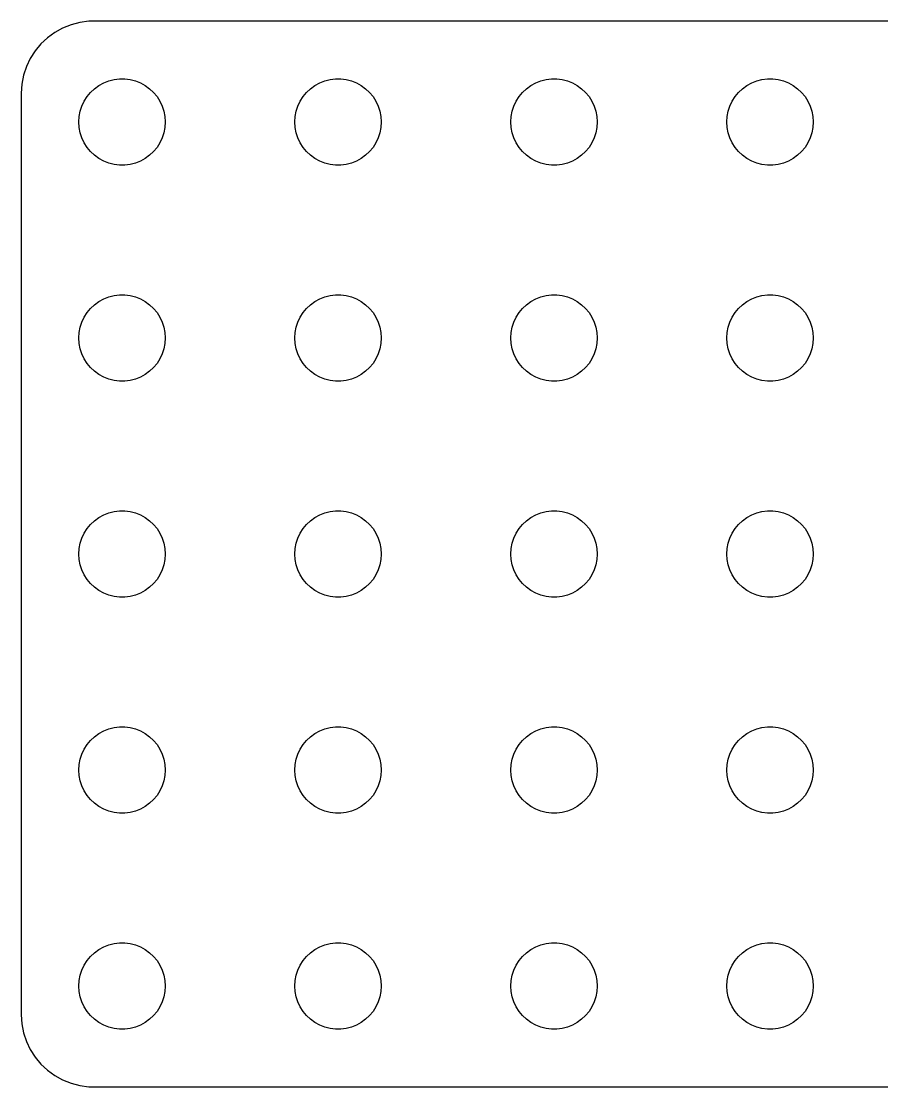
# Model space of a CAD drawing. Header units: metres. Extents: x -60 to 60, y -18 to 18.
# Drawn here: x -59.75 to -29.88, y -18.5 to 18.5 of the extents above; entities that cross this region are included whole.
import ezdxf

# ---------------------------------------------------------------- set-up
doc = ezdxf.new("R2010")
doc.units = ezdxf.units.M

msp = doc.modelspace()

# ---------------------------------------------------------------- linework, layer by layer
for p, q in [((-57.407, 18.4951), (-57.7184, 18.4557)), ((57.407, 18.4951), (-57.407, 18.4951)), ((-58.3144, 18.2621), (-58.5896, 18.1108)), ((-58.0225, 18.3776), (-58.3144, 18.2621)), ((-57.7184, 18.4557), (-58.0225, 18.3776)), ((-58.8436, 17.9263), (-59.0724, 17.7114)), ((-58.5896, 18.1108), (-58.8436, 17.9263)), ((-59.2725, 17.4695), (-59.4408, 17.2044)), ((-59.0724, 17.7114), (-59.2725, 17.4695)), ((-59.4408, 17.2044), (-59.5744, 16.9203)), ((-59.5744, 16.9203), (-59.6714, 16.6217)), ((-59.7303, 16.3133), (-59.75, 16)), ((-59.6714, 16.6217), (-59.7303, 16.3133)), ((-57.0537, 16.2665), (-56.8887, 16.3572)), ((-56.8887, 16.3572), (-56.7135, 16.4266)), ((-56.7135, 16.4266), (-56.5311, 16.4734)), ((-56.5311, 16.4734), (-56.3442, 16.497)), ((-56.3442, 16.497), (-56.1558, 16.497)), ((-56.1558, 16.497), (-55.9689, 16.4734)), ((-55.9689, 16.4734), (-55.7865, 16.4266)), ((-55.7865, 16.4266), (-55.6113, 16.3572)), ((-55.6113, 16.3572), (-55.4463, 16.2665)), ((-49.5537, 16.2665), (-49.3887, 16.3572)), ((-49.3887, 16.3572), (-49.2135, 16.4266)), ((-49.2135, 16.4266), (-49.0311, 16.4734)), ((-49.0311, 16.4734), (-48.8442, 16.497)), ((-48.8442, 16.497), (-48.6558, 16.497)), ((-48.6558, 16.497), (-48.4689, 16.4734)), ((-48.4689, 16.4734), (-48.2865, 16.4266)), ((-48.2865, 16.4266), (-48.1113, 16.3572)), ((-48.1113, 16.3572), (-47.9463, 16.2665)), ((-42.0537, 16.2665), (-41.8887, 16.3572)), ((-41.8887, 16.3572), (-41.7135, 16.4266)), ((-41.7135, 16.4266), (-41.5311, 16.4734)), ((-41.5311, 16.4734), (-41.3442, 16.497)), ((-41.3442, 16.497), (-41.1558, 16.497)), ((-41.1558, 16.497), (-40.9689, 16.4734)), ((-40.9689, 16.4734), (-40.7865, 16.4266)), ((-40.7865, 16.4266), (-40.6113, 16.3572)), ((-40.6113, 16.3572), (-40.4463, 16.2665)), ((-34.5537, 16.2665), (-34.3887, 16.3572)), ((-34.3887, 16.3572), (-34.2135, 16.4266)), ((-34.2135, 16.4266), (-34.0311, 16.4734)), ((-34.0311, 16.4734), (-33.8442, 16.497)), ((-33.8442, 16.497), (-33.6558, 16.497)), ((-33.6558, 16.497), (-33.4689, 16.4734)), ((-33.4689, 16.4734), (-33.2865, 16.4266)), ((-33.2865, 16.4266), (-33.1113, 16.3572)), ((-33.1113, 16.3572), (-32.9463, 16.2665)), ((-59.75, 16), (-59.75, -16)), ((-57.4635, 15.8817), (-57.3434, 16.0268)), ((-57.3434, 16.0268), (-57.2061, 16.1558)), ((-57.2061, 16.1558), (-57.0537, 16.2665)), ((-55.4463, 16.2665), (-55.2939, 16.1558)), ((-55.2939, 16.1558), (-55.1565, 16.0268)), ((-55.1565, 16.0268), (-55.0365, 15.8817)), ((-49.9635, 15.8817), (-49.8434, 16.0268)), ((-49.8434, 16.0268), (-49.7061, 16.1558)), ((-49.7061, 16.1558), (-49.5537, 16.2665)), ((-47.9463, 16.2665), (-47.7939, 16.1558)), ((-47.7939, 16.1558), (-47.6565, 16.0268)), ((-47.6565, 16.0268), (-47.5365, 15.8817)), ((-42.4635, 15.8817), (-42.3434, 16.0268)), ((-42.3434, 16.0268), (-42.2061, 16.1558)), ((-42.2061, 16.1558), (-42.0537, 16.2665)), ((-40.4463, 16.2665), (-40.2939, 16.1558)), ((-40.2939, 16.1558), (-40.1565, 16.0268)), ((-40.1565, 16.0268), (-40.0365, 15.8817)), ((-34.9635, 15.8817), (-34.8434, 16.0268)), ((-34.8434, 16.0268), (-34.7061, 16.1558)), ((-34.7061, 16.1558), (-34.5537, 16.2665)), ((-32.9463, 16.2665), (-32.7939, 16.1558)), ((-32.7939, 16.1558), (-32.6565, 16.0268)), ((-32.6565, 16.0268), (-32.5365, 15.8817)), ((-57.7029, 15.373), (-57.6447, 15.5522)), ((-57.6447, 15.5522), (-57.5645, 15.7226)), ((-57.5645, 15.7226), (-57.4635, 15.8817)), ((-55.0365, 15.8817), (-54.9355, 15.7226)), ((-54.9355, 15.7226), (-54.8553, 15.5522)), ((-54.8553, 15.5522), (-54.7971, 15.373)), ((-50.2029, 15.373), (-50.1447, 15.5522)), ((-50.1447, 15.5522), (-50.0645, 15.7226)), ((-50.0645, 15.7226), (-49.9635, 15.8817)), ((-47.5365, 15.8817), (-47.4355, 15.7226)), ((-47.4355, 15.7226), (-47.3553, 15.5522)), ((-47.3553, 15.5522), (-47.2971, 15.373)), ((-42.7029, 15.373), (-42.6447, 15.5522)), ((-42.6447, 15.5522), (-42.5645, 15.7226)), ((-42.5645, 15.7226), (-42.4635, 15.8817)), ((-40.0365, 15.8817), (-39.9355, 15.7226)), ((-39.9355, 15.7226), (-39.8553, 15.5522)), ((-39.8553, 15.5522), (-39.7971, 15.373)), ((-35.2029, 15.373), (-35.1447, 15.5522)), ((-35.1447, 15.5522), (-35.0645, 15.7226)), ((-35.0645, 15.7226), (-34.9635, 15.8817)), ((-32.5365, 15.8817), (-32.4355, 15.7226)), ((-32.4355, 15.7226), (-32.3553, 15.5522)), ((-32.3553, 15.5522), (-32.2971, 15.373)), ((-57.75, 15), (-57.7382, 15.188)), ((-57.7382, 15.188), (-57.7029, 15.373)), ((-54.7971, 15.373), (-54.7618, 15.188)), ((-54.7618, 15.188), (-54.75, 15)), ((-50.25, 15), (-50.2382, 15.188)), ((-50.2382, 15.188), (-50.2029, 15.373)), ((-47.2971, 15.373), (-47.2618, 15.188)), ((-47.2618, 15.188), (-47.25, 15)), ((-42.75, 15), (-42.7382, 15.188)), ((-42.7382, 15.188), (-42.7029, 15.373)), ((-39.7971, 15.373), (-39.7618, 15.188)), ((-39.7618, 15.188), (-39.75, 15)), ((-35.25, 15), (-35.2382, 15.188)), ((-35.2382, 15.188), (-35.2029, 15.373)), ((-32.2971, 15.373), (-32.2618, 15.188)), ((-32.2618, 15.188), (-32.25, 15)), ((-57.7382, 14.812), (-57.75, 15)), ((-57.7029, 14.627), (-57.7382, 14.812)), ((-54.7618, 14.812), (-54.7971, 14.627)), ((-54.75, 15), (-54.7618, 14.812)), ((-50.2382, 14.812), (-50.25, 15)), ((-50.2029, 14.627), (-50.2382, 14.812)), ((-47.2618, 14.812), (-47.2971, 14.627)), ((-47.25, 15), (-47.2618, 14.812)), ((-42.7382, 14.812), (-42.75, 15)), ((-42.7029, 14.627), (-42.7382, 14.812)), ((-39.7618, 14.812), (-39.7971, 14.627)), ((-39.75, 15), (-39.7618, 14.812)), ((-35.2382, 14.812), (-35.25, 15)), ((-35.2029, 14.627), (-35.2382, 14.812)), ((-32.2618, 14.812), (-32.2971, 14.627)), ((-32.25, 15), (-32.2618, 14.812)), ((-57.6447, 14.4478), (-57.7029, 14.627)), ((-57.5645, 14.2774), (-57.6447, 14.4478)), ((-54.8553, 14.4478), (-54.9355, 14.2774)), ((-54.7971, 14.627), (-54.8553, 14.4478)), ((-50.1447, 14.4478), (-50.2029, 14.627)), ((-50.0645, 14.2774), (-50.1447, 14.4478)), ((-47.3553, 14.4478), (-47.4355, 14.2774)), ((-47.2971, 14.627), (-47.3553, 14.4478)), ((-42.6447, 14.4478), (-42.7029, 14.627)), ((-42.5645, 14.2774), (-42.6447, 14.4478)), ((-39.8553, 14.4478), (-39.9355, 14.2774)), ((-39.7971, 14.627), (-39.8553, 14.4478)), ((-35.1447, 14.4478), (-35.2029, 14.627)), ((-35.0645, 14.2774), (-35.1447, 14.4478)), ((-32.3553, 14.4478), (-32.4355, 14.2774)), ((-32.2971, 14.627), (-32.3553, 14.4478)), ((-57.4635, 14.1183), (-57.5645, 14.2774)), ((-57.3434, 13.9732), (-57.4635, 14.1183)), ((-55.0365, 14.1183), (-55.1565, 13.9732)), ((-54.9355, 14.2774), (-55.0365, 14.1183)), ((-49.9635, 14.1183), (-50.0645, 14.2774)), ((-49.8434, 13.9732), (-49.9635, 14.1183)), ((-47.5365, 14.1183), (-47.6565, 13.9732)), ((-47.4355, 14.2774), (-47.5365, 14.1183)), ((-42.4635, 14.1183), (-42.5645, 14.2774)), ((-42.3434, 13.9732), (-42.4635, 14.1183)), ((-40.0365, 14.1183), (-40.1565, 13.9732)), ((-39.9355, 14.2774), (-40.0365, 14.1183)), ((-34.9635, 14.1183), (-35.0645, 14.2774)), ((-34.8434, 13.9732), (-34.9635, 14.1183)), ((-32.5365, 14.1183), (-32.6565, 13.9732)), ((-32.4355, 14.2774), (-32.5365, 14.1183)), ((-57.2061, 13.8442), (-57.3434, 13.9732)), ((-57.0537, 13.7335), (-57.2061, 13.8442)), ((-56.8887, 13.6427), (-57.0537, 13.7335)), ((-55.4463, 13.7335), (-55.6113, 13.6427)), ((-55.2939, 13.8442), (-55.4463, 13.7335)), ((-55.1565, 13.9732), (-55.2939, 13.8442)), ((-49.7061, 13.8442), (-49.8434, 13.9732)), ((-49.5537, 13.7335), (-49.7061, 13.8442)), ((-49.3887, 13.6427), (-49.5537, 13.7335)), ((-47.9463, 13.7335), (-48.1113, 13.6427)), ((-47.7939, 13.8442), (-47.9463, 13.7335)), ((-47.6565, 13.9732), (-47.7939, 13.8442)), ((-42.2061, 13.8442), (-42.3434, 13.9732)), ((-42.0537, 13.7335), (-42.2061, 13.8442)), ((-41.8887, 13.6427), (-42.0537, 13.7335)), ((-40.4463, 13.7335), (-40.6113, 13.6427)), ((-40.2939, 13.8442), (-40.4463, 13.7335)), ((-40.1565, 13.9732), (-40.2939, 13.8442)), ((-34.7061, 13.8442), (-34.8434, 13.9732)), ((-34.5537, 13.7335), (-34.7061, 13.8442)), ((-34.3887, 13.6427), (-34.5537, 13.7335)), ((-32.9463, 13.7335), (-33.1113, 13.6427)), ((-32.7939, 13.8442), (-32.9463, 13.7335)), ((-32.6565, 13.9732), (-32.7939, 13.8442)), ((-56.7135, 13.5734), (-56.8887, 13.6427)), ((-56.5311, 13.5266), (-56.7135, 13.5734)), ((-56.3442, 13.5029), (-56.5311, 13.5266)), ((-56.1558, 13.5029), (-56.3442, 13.5029)), ((-55.9689, 13.5266), (-56.1558, 13.5029)), ((-55.7865, 13.5734), (-55.9689, 13.5266)), ((-55.6113, 13.6427), (-55.7865, 13.5734)), ((-49.2135, 13.5734), (-49.3887, 13.6427)), ((-49.0311, 13.5266), (-49.2135, 13.5734)), ((-48.8442, 13.5029), (-49.0311, 13.5266)), ((-48.6558, 13.5029), (-48.8442, 13.5029)), ((-48.4689, 13.5266), (-48.6558, 13.5029)), ((-48.2865, 13.5734), (-48.4689, 13.5266)), ((-48.1113, 13.6427), (-48.2865, 13.5734)), ((-41.7135, 13.5734), (-41.8887, 13.6427)), ((-41.5311, 13.5266), (-41.7135, 13.5734)), ((-41.3442, 13.5029), (-41.5311, 13.5266)), ((-41.1558, 13.5029), (-41.3442, 13.5029)), ((-40.9689, 13.5266), (-41.1558, 13.5029)), ((-40.7865, 13.5734), (-40.9689, 13.5266)), ((-40.6113, 13.6427), (-40.7865, 13.5734)), ((-34.2135, 13.5734), (-34.3887, 13.6427)), ((-34.0311, 13.5266), (-34.2135, 13.5734)), ((-33.8442, 13.5029), (-34.0311, 13.5266)), ((-33.6558, 13.5029), (-33.8442, 13.5029)), ((-33.4689, 13.5266), (-33.6558, 13.5029)), ((-33.2865, 13.5734), (-33.4689, 13.5266)), ((-33.1113, 13.6427), (-33.2865, 13.5734)), ((-56.8887, 8.85724), (-56.7135, 8.92657)), ((-56.7135, 8.92657), (-56.5311, 8.97342)), ((-56.5311, 8.97342), (-56.3442, 8.99704)), ((-56.3442, 8.99704), (-56.1558, 8.99704)), ((-56.1558, 8.99704), (-55.9689, 8.97342)), ((-55.9689, 8.97342), (-55.7865, 8.92657)), ((-55.7865, 8.92657), (-55.6113, 8.85724)), ((-49.3887, 8.85724), (-49.2135, 8.92657)), ((-49.2135, 8.92657), (-49.0311, 8.97342)), ((-49.0311, 8.97342), (-48.8442, 8.99704)), ((-48.8442, 8.99704), (-48.6558, 8.99704)), ((-48.6558, 8.99704), (-48.4689, 8.97342)), ((-48.4689, 8.97342), (-48.2865, 8.92657)), ((-48.2865, 8.92657), (-48.1113, 8.85724)), ((-41.8887, 8.85724), (-41.7135, 8.92657)), ((-41.7135, 8.92657), (-41.5311, 8.97342)), ((-41.5311, 8.97342), (-41.3442, 8.99704)), ((-41.3442, 8.99704), (-41.1558, 8.99704)), ((-41.1558, 8.99704), (-40.9689, 8.97342)), ((-40.9689, 8.97342), (-40.7865, 8.92657)), ((-40.7865, 8.92657), (-40.6113, 8.85724)), ((-34.3887, 8.85724), (-34.2135, 8.92657)), ((-34.2135, 8.92657), (-34.0311, 8.97342)), ((-34.0311, 8.97342), (-33.8442, 8.99704)), ((-33.8442, 8.99704), (-33.6558, 8.99704)), ((-33.6558, 8.99704), (-33.4689, 8.97342)), ((-33.4689, 8.97342), (-33.2865, 8.92657)), ((-33.2865, 8.92657), (-33.1113, 8.85724)), ((-57.4635, 8.38167), (-57.3434, 8.52681)), ((-57.3434, 8.52681), (-57.2061, 8.65576)), ((-57.2061, 8.65576), (-57.0537, 8.76648)), ((-57.0537, 8.76648), (-56.8887, 8.85724)), ((-55.6113, 8.85724), (-55.4463, 8.76648)), ((-55.4463, 8.76648), (-55.2939, 8.65576)), ((-55.2939, 8.65576), (-55.1565, 8.52681)), ((-55.1565, 8.52681), (-55.0365, 8.38167)), ((-49.9635, 8.38167), (-49.8434, 8.52681)), ((-49.8434, 8.52681), (-49.7061, 8.65576)), ((-49.7061, 8.65576), (-49.5537, 8.76648)), ((-49.5537, 8.76648), (-49.3887, 8.85724)), ((-48.1113, 8.85724), (-47.9463, 8.76648)), ((-47.9463, 8.76648), (-47.7939, 8.65576)), ((-47.7939, 8.65576), (-47.6565, 8.52681)), ((-47.6565, 8.52681), (-47.5365, 8.38167)), ((-42.4635, 8.38167), (-42.3434, 8.52681)), ((-42.3434, 8.52681), (-42.2061, 8.65576)), ((-42.2061, 8.65576), (-42.0537, 8.76648)), ((-42.0537, 8.76648), (-41.8887, 8.85724)), ((-40.6113, 8.85724), (-40.4463, 8.76648)), ((-40.4463, 8.76648), (-40.2939, 8.65576)), ((-40.2939, 8.65576), (-40.1565, 8.52681)), ((-40.1565, 8.52681), (-40.0365, 8.38167)), ((-34.9635, 8.38167), (-34.8434, 8.52681)), ((-34.8434, 8.52681), (-34.7061, 8.65576)), ((-34.7061, 8.65576), (-34.5537, 8.76648)), ((-34.5537, 8.76648), (-34.3887, 8.85724)), ((-33.1113, 8.85724), (-32.9463, 8.76648)), ((-32.9463, 8.76648), (-32.7939, 8.65576)), ((-32.7939, 8.65576), (-32.6565, 8.52681)), ((-32.6565, 8.52681), (-32.5365, 8.38167)), ((-57.6447, 8.05219), (-57.5645, 8.22263)), ((-57.5645, 8.22263), (-57.4635, 8.38167)), ((-55.0365, 8.38167), (-54.9355, 8.22263)), ((-54.9355, 8.22263), (-54.8553, 8.05219)), ((-50.1447, 8.05219), (-50.0645, 8.22263)), ((-50.0645, 8.22263), (-49.9635, 8.38167)), ((-47.5365, 8.38167), (-47.4355, 8.22263)), ((-47.4355, 8.22263), (-47.3553, 8.05219)), ((-42.6447, 8.05219), (-42.5645, 8.22263)), ((-42.5645, 8.22263), (-42.4635, 8.38167)), ((-40.0365, 8.38167), (-39.9355, 8.22263)), ((-39.9355, 8.22263), (-39.8553, 8.05219)), ((-35.1447, 8.05219), (-35.0645, 8.22263)), ((-35.0645, 8.22263), (-34.9635, 8.38167)), ((-32.5365, 8.38167), (-32.4355, 8.22263)), ((-32.4355, 8.22263), (-32.3553, 8.05219)), ((-57.7382, 7.68799), (-57.7029, 7.87303)), ((-57.7029, 7.87303), (-57.6447, 8.05219)), ((-54.8553, 8.05219), (-54.7971, 7.87303)), ((-54.7971, 7.87303), (-54.7618, 7.68799)), ((-50.2382, 7.68799), (-50.2029, 7.87303)), ((-50.2029, 7.87303), (-50.1447, 8.05219)), ((-47.3553, 8.05219), (-47.2971, 7.87303)), ((-47.2971, 7.87303), (-47.2618, 7.68799)), ((-42.7382, 7.68799), (-42.7029, 7.87303)), ((-42.7029, 7.87303), (-42.6447, 8.05219)), ((-39.8553, 8.05219), (-39.7971, 7.87303)), ((-39.7971, 7.87303), (-39.7618, 7.68799)), ((-35.2382, 7.68799), (-35.2029, 7.87303)), ((-35.2029, 7.87303), (-35.1447, 8.05219)), ((-32.3553, 8.05219), (-32.2971, 7.87303)), ((-32.2971, 7.87303), (-32.2618, 7.68799)), ((-57.75, 7.5), (-57.7382, 7.68799)), ((-57.7382, 7.312), (-57.75, 7.5)), ((-54.7618, 7.68799), (-54.75, 7.5)), ((-54.75, 7.5), (-54.7618, 7.312)), ((-50.25, 7.5), (-50.2382, 7.68799)), ((-50.2382, 7.312), (-50.25, 7.5)), ((-47.2618, 7.68799), (-47.25, 7.5)), ((-47.25, 7.5), (-47.2618, 7.312)), ((-42.75, 7.5), (-42.7382, 7.68799)), ((-42.7382, 7.312), (-42.75, 7.5)), ((-39.7618, 7.68799), (-39.75, 7.5)), ((-39.75, 7.5), (-39.7618, 7.312)), ((-35.25, 7.5), (-35.2382, 7.68799)), ((-35.2382, 7.312), (-35.25, 7.5)), ((-32.2618, 7.68799), (-32.25, 7.5)), ((-32.25, 7.5), (-32.2618, 7.312)), ((-57.7029, 7.12695), (-57.7382, 7.312)), ((-57.6447, 6.9478), (-57.7029, 7.12695)), ((-54.7971, 7.12695), (-54.8553, 6.9478)), ((-54.7618, 7.312), (-54.7971, 7.12695)), ((-50.2029, 7.12695), (-50.2382, 7.312)), ((-50.1447, 6.9478), (-50.2029, 7.12695)), ((-47.2971, 7.12695), (-47.3553, 6.9478)), ((-47.2618, 7.312), (-47.2971, 7.12695)), ((-42.7029, 7.12695), (-42.7382, 7.312)), ((-42.6447, 6.9478), (-42.7029, 7.12695)), ((-39.7971, 7.12695), (-39.8553, 6.9478)), ((-39.7618, 7.312), (-39.7971, 7.12695)), ((-35.2029, 7.12695), (-35.2382, 7.312)), ((-35.1447, 6.9478), (-35.2029, 7.12695)), ((-32.2971, 7.12695), (-32.3553, 6.9478)), ((-32.2618, 7.312), (-32.2971, 7.12695)), ((-57.5645, 6.77736), (-57.6447, 6.9478)), ((-57.4635, 6.61832), (-57.5645, 6.77736)), ((-54.9355, 6.77736), (-55.0365, 6.61832)), ((-54.8553, 6.9478), (-54.9355, 6.77736)), ((-50.0645, 6.77736), (-50.1447, 6.9478)), ((-49.9635, 6.61832), (-50.0645, 6.77736)), ((-47.4355, 6.77736), (-47.5365, 6.61832)), ((-47.3553, 6.9478), (-47.4355, 6.77736)), ((-42.5645, 6.77736), (-42.6447, 6.9478)), ((-42.4635, 6.61832), (-42.5645, 6.77736)), ((-39.9355, 6.77736), (-40.0365, 6.61832)), ((-39.8553, 6.9478), (-39.9355, 6.77736)), ((-35.0645, 6.77736), (-35.1447, 6.9478)), ((-34.9635, 6.61832), (-35.0645, 6.77736)), ((-32.4355, 6.77736), (-32.5365, 6.61832)), ((-32.3553, 6.9478), (-32.4355, 6.77736)), ((-57.3434, 6.47318), (-57.4635, 6.61832)), ((-57.2061, 6.34422), (-57.3434, 6.47318)), ((-57.0537, 6.23351), (-57.2061, 6.34422)), ((-55.2939, 6.34422), (-55.4463, 6.23351)), ((-55.1565, 6.47318), (-55.2939, 6.34422)), ((-55.0365, 6.61832), (-55.1565, 6.47318)), ((-49.8434, 6.47318), (-49.9635, 6.61832)), ((-49.7061, 6.34422), (-49.8434, 6.47318)), ((-49.5537, 6.23351), (-49.7061, 6.34422)), ((-47.7939, 6.34422), (-47.9463, 6.23351)), ((-47.6565, 6.47318), (-47.7939, 6.34422)), ((-47.5365, 6.61832), (-47.6565, 6.47318)), ((-42.3434, 6.47318), (-42.4635, 6.61832)), ((-42.2061, 6.34422), (-42.3434, 6.47318)), ((-42.0537, 6.23351), (-42.2061, 6.34422)), ((-40.2939, 6.34422), (-40.4463, 6.23351)), ((-40.1565, 6.47318), (-40.2939, 6.34422)), ((-40.0365, 6.61832), (-40.1565, 6.47318)), ((-34.8434, 6.47318), (-34.9635, 6.61832)), ((-34.7061, 6.34422), (-34.8434, 6.47318)), ((-34.5537, 6.23351), (-34.7061, 6.34422)), ((-32.7939, 6.34422), (-32.9463, 6.23351)), ((-32.6565, 6.47318), (-32.7939, 6.34422)), ((-32.5365, 6.61832), (-32.6565, 6.47318)), ((-56.8887, 6.14275), (-57.0537, 6.23351)), ((-56.7135, 6.07341), (-56.8887, 6.14275)), ((-56.5311, 6.02657), (-56.7135, 6.07341)), ((-56.3442, 6.00294), (-56.5311, 6.02657)), ((-56.1558, 6.00294), (-56.3442, 6.00294)), ((-55.9689, 6.02657), (-56.1558, 6.00294)), ((-55.7865, 6.07341), (-55.9689, 6.02657)), ((-55.6113, 6.14275), (-55.7865, 6.07341)), ((-55.4463, 6.23351), (-55.6113, 6.14275)), ((-49.3887, 6.14275), (-49.5537, 6.23351)), ((-49.2135, 6.07341), (-49.3887, 6.14275)), ((-49.0311, 6.02657), (-49.2135, 6.07341)), ((-48.8442, 6.00294), (-49.0311, 6.02657)), ((-48.6558, 6.00294), (-48.8442, 6.00294)), ((-48.4689, 6.02657), (-48.6558, 6.00294)), ((-48.2865, 6.07341), (-48.4689, 6.02657)), ((-48.1113, 6.14275), (-48.2865, 6.07341)), ((-47.9463, 6.23351), (-48.1113, 6.14275)), ((-41.8887, 6.14275), (-42.0537, 6.23351)), ((-41.7135, 6.07341), (-41.8887, 6.14275)), ((-41.5311, 6.02657), (-41.7135, 6.07341)), ((-41.3442, 6.00294), (-41.5311, 6.02657)), ((-41.1558, 6.00294), (-41.3442, 6.00294)), ((-40.9689, 6.02657), (-41.1558, 6.00294)), ((-40.7865, 6.07341), (-40.9689, 6.02657)), ((-40.6113, 6.14275), (-40.7865, 6.07341)), ((-40.4463, 6.23351), (-40.6113, 6.14275)), ((-34.3887, 6.14275), (-34.5537, 6.23351)), ((-34.2135, 6.07341), (-34.3887, 6.14275)), ((-34.0311, 6.02657), (-34.2135, 6.07341)), ((-33.8442, 6.00294), (-34.0311, 6.02657)), ((-33.6558, 6.00294), (-33.8442, 6.00294)), ((-33.4689, 6.02657), (-33.6558, 6.00294)), ((-33.2865, 6.07341), (-33.4689, 6.02657)), ((-33.1113, 6.14275), (-33.2865, 6.07341)), ((-32.9463, 6.23351), (-33.1113, 6.14275)), ((-56.5311, 1.47342), (-56.3442, 1.49704)), ((-56.3442, 1.49704), (-56.1558, 1.49704)), ((-56.1558, 1.49704), (-55.9689, 1.47342)), ((-49.0311, 1.47342), (-48.8442, 1.49704)), ((-48.8442, 1.49704), (-48.6558, 1.49704)), ((-48.6558, 1.49704), (-48.4689, 1.47342)), ((-41.5311, 1.47342), (-41.3442, 1.49704)), ((-41.3442, 1.49704), (-41.1558, 1.49704)), ((-41.1558, 1.49704), (-40.9689, 1.47342)), ((-34.0311, 1.47342), (-33.8442, 1.49704)), ((-33.8442, 1.49704), (-33.6558, 1.49704)), ((-33.6558, 1.49704), (-33.4689, 1.47342)), ((-57.3434, 1.02681), (-57.2061, 1.15576)), ((-57.2061, 1.15576), (-57.0537, 1.26648)), ((-57.0537, 1.26648), (-56.8887, 1.35724)), ((-56.8887, 1.35724), (-56.7135, 1.42657)), ((-56.7135, 1.42657), (-56.5311, 1.47342)), ((-55.9689, 1.47342), (-55.7865, 1.42657)), ((-55.7865, 1.42657), (-55.6113, 1.35724)), ((-55.6113, 1.35724), (-55.4463, 1.26648)), ((-55.4463, 1.26648), (-55.2939, 1.15576)), ((-55.2939, 1.15576), (-55.1565, 1.02681)), ((-49.8434, 1.02681), (-49.7061, 1.15576)), ((-49.7061, 1.15576), (-49.5537, 1.26648)), ((-49.5537, 1.26648), (-49.3887, 1.35724)), ((-49.3887, 1.35724), (-49.2135, 1.42657)), ((-49.2135, 1.42657), (-49.0311, 1.47342)), ((-48.4689, 1.47342), (-48.2865, 1.42657)), ((-48.2865, 1.42657), (-48.1113, 1.35724)), ((-48.1113, 1.35724), (-47.9463, 1.26648)), ((-47.9463, 1.26648), (-47.7939, 1.15576)), ((-47.7939, 1.15576), (-47.6565, 1.02681)), ((-42.3434, 1.02681), (-42.2061, 1.15576)), ((-42.2061, 1.15576), (-42.0537, 1.26648)), ((-42.0537, 1.26648), (-41.8887, 1.35724)), ((-41.8887, 1.35724), (-41.7135, 1.42657)), ((-41.7135, 1.42657), (-41.5311, 1.47342)), ((-40.9689, 1.47342), (-40.7865, 1.42657)), ((-40.7865, 1.42657), (-40.6113, 1.35724)), ((-40.6113, 1.35724), (-40.4463, 1.26648)), ((-40.4463, 1.26648), (-40.2939, 1.15576)), ((-40.2939, 1.15576), (-40.1565, 1.02681)), ((-34.8434, 1.02681), (-34.7061, 1.15576)), ((-34.7061, 1.15576), (-34.5537, 1.26648)), ((-34.5537, 1.26648), (-34.3887, 1.35724)), ((-34.3887, 1.35724), (-34.2135, 1.42657)), ((-34.2135, 1.42657), (-34.0311, 1.47342)), ((-33.4689, 1.47342), (-33.2865, 1.42657)), ((-33.2865, 1.42657), (-33.1113, 1.35724)), ((-33.1113, 1.35724), (-32.9463, 1.26648)), ((-32.9463, 1.26648), (-32.7939, 1.15576)), ((-32.7939, 1.15576), (-32.6565, 1.02681)), ((-57.5645, 0.722626), (-57.4635, 0.881668)), ((-57.4635, 0.881668), (-57.3434, 1.02681)), ((-55.1565, 1.02681), (-55.0365, 0.881668)), ((-55.0365, 0.881668), (-54.9355, 0.722626)), ((-50.0645, 0.722626), (-49.9635, 0.881668)), ((-49.9635, 0.881668), (-49.8434, 1.02681)), ((-47.6565, 1.02681), (-47.5365, 0.881668)), ((-47.5365, 0.881668), (-47.4355, 0.722626)), ((-42.5645, 0.722626), (-42.4635, 0.881668)), ((-42.4635, 0.881668), (-42.3434, 1.02681)), ((-40.1565, 1.02681), (-40.0365, 0.881668)), ((-40.0365, 0.881668), (-39.9355, 0.722626)), ((-35.0645, 0.722626), (-34.9635, 0.881668)), ((-34.9635, 0.881668), (-34.8434, 1.02681)), ((-32.6565, 1.02681), (-32.5365, 0.881668)), ((-32.5365, 0.881668), (-32.4355, 0.722626)), ((-57.7382, 0.187988), (-57.7029, 0.373032)), ((-57.7029, 0.373032), (-57.6447, 0.552185)), ((-57.6447, 0.552185), (-57.5645, 0.722626)), ((-54.9355, 0.722626), (-54.8553, 0.552185)), ((-54.8553, 0.552185), (-54.7971, 0.373032)), ((-54.7971, 0.373032), (-54.7618, 0.187988)), ((-50.2382, 0.187988), (-50.2029, 0.373032)), ((-50.2029, 0.373032), (-50.1447, 0.552185)), ((-50.1447, 0.552185), (-50.0645, 0.722626)), ((-47.4355, 0.722626), (-47.3553, 0.552185)), ((-47.3553, 0.552185), (-47.2971, 0.373032)), ((-47.2971, 0.373032), (-47.2618, 0.187988)), ((-42.7382, 0.187988), (-42.7029, 0.373032)), ((-42.7029, 0.373032), (-42.6447, 0.552185)), ((-42.6447, 0.552185), (-42.5645, 0.722626)), ((-39.9355, 0.722626), (-39.8553, 0.552185)), ((-39.8553, 0.552185), (-39.7971, 0.373032)), ((-39.7971, 0.373032), (-39.7618, 0.187988)), ((-35.2382, 0.187988), (-35.2029, 0.373032)), ((-35.2029, 0.373032), (-35.1447, 0.552185)), ((-35.1447, 0.552185), (-35.0645, 0.722626)), ((-32.4355, 0.722626), (-32.3553, 0.552185)), ((-32.3553, 0.552185), (-32.2971, 0.373032)), ((-32.2971, 0.373032), (-32.2618, 0.187988)), ((-57.75, 0), (-57.7382, 0.187988)), ((-57.7382, -0.187988), (-57.75, 0)), ((-54.7618, 0.187988), (-54.75, 0)), ((-54.75, 0), (-54.7618, -0.187988)), ((-50.25, 0), (-50.2382, 0.187988)), ((-50.2382, -0.187988), (-50.25, 0)), ((-47.2618, 0.187988), (-47.25, 0)), ((-47.25, 0), (-47.2618, -0.187988)), ((-42.75, 0), (-42.7382, 0.187988)), ((-42.7382, -0.187988), (-42.75, 0)), ((-39.7618, 0.187988), (-39.75, 0)), ((-39.75, 0), (-39.7618, -0.187988)), ((-35.25, 0), (-35.2382, 0.187988)), ((-35.2382, -0.187988), (-35.25, 0)), ((-32.2618, 0.187988), (-32.25, 0)), ((-32.25, 0), (-32.2618, -0.187988)), ((-57.7029, -0.373032), (-57.7382, -0.187988)), ((-54.7618, -0.187988), (-54.7971, -0.373032)), ((-50.2029, -0.373032), (-50.2382, -0.187988)), ((-47.2618, -0.187988), (-47.2971, -0.373032)), ((-42.7029, -0.373032), (-42.7382, -0.187988)), ((-39.7618, -0.187988), (-39.7971, -0.373032)), ((-35.2029, -0.373032), (-35.2382, -0.187988)), ((-32.2618, -0.187988), (-32.2971, -0.373032)), ((-57.6447, -0.552185), (-57.7029, -0.373032)), ((-57.5645, -0.722626), (-57.6447, -0.552185)), ((-57.4635, -0.881668), (-57.5645, -0.722626)), ((-54.9355, -0.722626), (-55.0365, -0.881668)), ((-54.8553, -0.552185), (-54.9355, -0.722626)), ((-54.7971, -0.373032), (-54.8553, -0.552185)), ((-50.1447, -0.552185), (-50.2029, -0.373032)), ((-50.0645, -0.722626), (-50.1447, -0.552185)), ((-49.9635, -0.881668), (-50.0645, -0.722626)), ((-47.4355, -0.722626), (-47.5365, -0.881668)), ((-47.3553, -0.552185), (-47.4355, -0.722626)), ((-47.2971, -0.373032), (-47.3553, -0.552185)), ((-42.6447, -0.552185), (-42.7029, -0.373032)), ((-42.5645, -0.722626), (-42.6447, -0.552185)), ((-42.4635, -0.881668), (-42.5645, -0.722626)), ((-39.9355, -0.722626), (-40.0365, -0.881668)), ((-39.8553, -0.552185), (-39.9355, -0.722626)), ((-39.7971, -0.373032), (-39.8553, -0.552185)), ((-35.1447, -0.552185), (-35.2029, -0.373032)), ((-35.0645, -0.722626), (-35.1447, -0.552185)), ((-34.9635, -0.881668), (-35.0645, -0.722626)), ((-32.4355, -0.722626), (-32.5365, -0.881668)), ((-32.3553, -0.552185), (-32.4355, -0.722626)), ((-32.2971, -0.373032), (-32.3553, -0.552185)), ((-57.3434, -1.02681), (-57.4635, -0.881668)), ((-57.2061, -1.15576), (-57.3434, -1.02681)), ((-55.1565, -1.02681), (-55.2939, -1.15576)), ((-55.0365, -0.881668), (-55.1565, -1.02681)), ((-49.8434, -1.02681), (-49.9635, -0.881668)), ((-49.7061, -1.15576), (-49.8434, -1.02681)), ((-47.6565, -1.02681), (-47.7939, -1.15576)), ((-47.5365, -0.881668), (-47.6565, -1.02681)), ((-42.3434, -1.02681), (-42.4635, -0.881668)), ((-42.2061, -1.15576), (-42.3434, -1.02681)), ((-40.1565, -1.02681), (-40.2939, -1.15576)), ((-40.0365, -0.881668), (-40.1565, -1.02681)), ((-34.8434, -1.02681), (-34.9635, -0.881668)), ((-34.7061, -1.15576), (-34.8434, -1.02681)), ((-32.6565, -1.02681), (-32.7939, -1.15576)), ((-32.5365, -0.881668), (-32.6565, -1.02681)), ((-57.0537, -1.26648), (-57.2061, -1.15576)), ((-56.8887, -1.35724), (-57.0537, -1.26648)), ((-56.7135, -1.42657), (-56.8887, -1.35724)), ((-56.5311, -1.47342), (-56.7135, -1.42657)), ((-56.3442, -1.49704), (-56.5311, -1.47342)), ((-55.9689, -1.47342), (-56.1558, -1.49704)), ((-55.7865, -1.42657), (-55.9689, -1.47342)), ((-55.6113, -1.35724), (-55.7865, -1.42657)), ((-55.4463, -1.26648), (-55.6113, -1.35724)), ((-55.2939, -1.15576), (-55.4463, -1.26648)), ((-49.5537, -1.26648), (-49.7061, -1.15576)), ((-49.3887, -1.35724), (-49.5537, -1.26648)), ((-49.2135, -1.42657), (-49.3887, -1.35724)), ((-49.0311, -1.47342), (-49.2135, -1.42657)), ((-48.8442, -1.49704), (-49.0311, -1.47342)), ((-48.4689, -1.47342), (-48.6558, -1.49704)), ((-48.2865, -1.42657), (-48.4689, -1.47342)), ((-48.1113, -1.35724), (-48.2865, -1.42657)), ((-47.9463, -1.26648), (-48.1113, -1.35724)), ((-47.7939, -1.15576), (-47.9463, -1.26648)), ((-42.0537, -1.26648), (-42.2061, -1.15576)), ((-41.8887, -1.35724), (-42.0537, -1.26648)), ((-41.7135, -1.42657), (-41.8887, -1.35724)), ((-41.5311, -1.47342), (-41.7135, -1.42657)), ((-41.3442, -1.49704), (-41.5311, -1.47342)), ((-40.9689, -1.47342), (-41.1558, -1.49704)), ((-40.7865, -1.42657), (-40.9689, -1.47342)), ((-40.6113, -1.35724), (-40.7865, -1.42657)), ((-40.4463, -1.26648), (-40.6113, -1.35724)), ((-40.2939, -1.15576), (-40.4463, -1.26648)), ((-34.5537, -1.26648), (-34.7061, -1.15576)), ((-34.3887, -1.35724), (-34.5537, -1.26648)), ((-34.2135, -1.42657), (-34.3887, -1.35724)), ((-34.0311, -1.47342), (-34.2135, -1.42657)), ((-33.8442, -1.49704), (-34.0311, -1.47342)), ((-33.4689, -1.47342), (-33.6558, -1.49704)), ((-33.2865, -1.42657), (-33.4689, -1.47342)), ((-33.1113, -1.35724), (-33.2865, -1.42657)), ((-32.9463, -1.26648), (-33.1113, -1.35724)), ((-32.7939, -1.15576), (-32.9463, -1.26648)), ((-56.1558, -1.49704), (-56.3442, -1.49704)), ((-48.6558, -1.49704), (-48.8442, -1.49704)), ((-41.1558, -1.49704), (-41.3442, -1.49704)), ((-33.6558, -1.49704), (-33.8442, -1.49704)), ((-57.2061, -6.34422), (-57.0537, -6.23351)), ((-57.0537, -6.23351), (-56.8887, -6.14275)), ((-56.8887, -6.14275), (-56.7135, -6.07341)), ((-56.7135, -6.07341), (-56.5311, -6.02657)), ((-56.5311, -6.02657), (-56.3442, -6.00294)), ((-56.3442, -6.00294), (-56.1558, -6.00294)), ((-56.1558, -6.00294), (-55.9689, -6.02657)), ((-55.9689, -6.02657), (-55.7865, -6.07341)), ((-55.7865, -6.07341), (-55.6113, -6.14275)), ((-55.6113, -6.14275), (-55.4463, -6.23351)), ((-55.4463, -6.23351), (-55.2939, -6.34422)), ((-49.7061, -6.34422), (-49.5537, -6.23351)), ((-49.5537, -6.23351), (-49.3887, -6.14275)), ((-49.3887, -6.14275), (-49.2135, -6.07341)), ((-49.2135, -6.07341), (-49.0311, -6.02657)), ((-49.0311, -6.02657), (-48.8442, -6.00294)), ((-48.8442, -6.00294), (-48.6558, -6.00294)), ((-48.6558, -6.00294), (-48.4689, -6.02657)), ((-48.4689, -6.02657), (-48.2865, -6.07341)), ((-48.2865, -6.07341), (-48.1113, -6.14275)), ((-48.1113, -6.14275), (-47.9463, -6.23351)), ((-47.9463, -6.23351), (-47.7939, -6.34422)), ((-42.2061, -6.34422), (-42.0537, -6.23351)), ((-42.0537, -6.23351), (-41.8887, -6.14275)), ((-41.8887, -6.14275), (-41.7135, -6.07341)), ((-41.7135, -6.07341), (-41.5311, -6.02657)), ((-41.5311, -6.02657), (-41.3442, -6.00294)), ((-41.3442, -6.00294), (-41.1558, -6.00294)), ((-41.1558, -6.00294), (-40.9689, -6.02657)), ((-40.9689, -6.02657), (-40.7865, -6.07341)), ((-40.7865, -6.07341), (-40.6113, -6.14275)), ((-40.6113, -6.14275), (-40.4463, -6.23351)), ((-40.4463, -6.23351), (-40.2939, -6.34422)), ((-34.7061, -6.34422), (-34.5537, -6.23351)), ((-34.5537, -6.23351), (-34.3887, -6.14275)), ((-34.3887, -6.14275), (-34.2135, -6.07341)), ((-34.2135, -6.07341), (-34.0311, -6.02657)), ((-34.0311, -6.02657), (-33.8442, -6.00294)), ((-33.8442, -6.00294), (-33.6558, -6.00294)), ((-33.6558, -6.00294), (-33.4689, -6.02657)), ((-33.4689, -6.02657), (-33.2865, -6.07341)), ((-33.2865, -6.07341), (-33.1113, -6.14275)), ((-33.1113, -6.14275), (-32.9463, -6.23351)), ((-32.9463, -6.23351), (-32.7939, -6.34422)), ((-57.5645, -6.77736), (-57.4635, -6.61832)), ((-57.4635, -6.61832), (-57.3434, -6.47318)), ((-57.3434, -6.47318), (-57.2061, -6.34422)), ((-55.2939, -6.34422), (-55.1565, -6.47318)), ((-55.1565, -6.47318), (-55.0365, -6.61832)), ((-55.0365, -6.61832), (-54.9355, -6.77736)), ((-50.0645, -6.77736), (-49.9635, -6.61832)), ((-49.9635, -6.61832), (-49.8434, -6.47318)), ((-49.8434, -6.47318), (-49.7061, -6.34422)), ((-47.7939, -6.34422), (-47.6565, -6.47318)), ((-47.6565, -6.47318), (-47.5365, -6.61832)), ((-47.5365, -6.61832), (-47.4355, -6.77736)), ((-42.5645, -6.77736), (-42.4635, -6.61832)), ((-42.4635, -6.61832), (-42.3434, -6.47318)), ((-42.3434, -6.47318), (-42.2061, -6.34422)), ((-40.2939, -6.34422), (-40.1565, -6.47318)), ((-40.1565, -6.47318), (-40.0365, -6.61832)), ((-40.0365, -6.61832), (-39.9355, -6.77736)), ((-35.0645, -6.77736), (-34.9635, -6.61832)), ((-34.9635, -6.61832), (-34.8434, -6.47318)), ((-34.8434, -6.47318), (-34.7061, -6.34422)), ((-32.7939, -6.34422), (-32.6565, -6.47318)), ((-32.6565, -6.47318), (-32.5365, -6.61832)), ((-32.5365, -6.61832), (-32.4355, -6.77736)), ((-57.7029, -7.12695), (-57.6447, -6.9478)), ((-57.6447, -6.9478), (-57.5645, -6.77736)), ((-54.9355, -6.77736), (-54.8553, -6.9478)), ((-54.8553, -6.9478), (-54.7971, -7.12695)), ((-50.2029, -7.12695), (-50.1447, -6.9478)), ((-50.1447, -6.9478), (-50.0645, -6.77736)), ((-47.4355, -6.77736), (-47.3553, -6.9478)), ((-47.3553, -6.9478), (-47.2971, -7.12695)), ((-42.7029, -7.12695), (-42.6447, -6.9478)), ((-42.6447, -6.9478), (-42.5645, -6.77736)), ((-39.9355, -6.77736), (-39.8553, -6.9478)), ((-39.8553, -6.9478), (-39.7971, -7.12695)), ((-35.2029, -7.12695), (-35.1447, -6.9478)), ((-35.1447, -6.9478), (-35.0645, -6.77736)), ((-32.4355, -6.77736), (-32.3553, -6.9478)), ((-32.3553, -6.9478), (-32.2971, -7.12695)), ((-57.75, -7.5), (-57.7382, -7.312)), ((-57.7382, -7.312), (-57.7029, -7.12695)), ((-54.7971, -7.12695), (-54.7618, -7.312)), ((-54.7618, -7.312), (-54.75, -7.5)), ((-50.25, -7.5), (-50.2382, -7.312)), ((-50.2382, -7.312), (-50.2029, -7.12695)), ((-47.2971, -7.12695), (-47.2618, -7.312)), ((-47.2618, -7.312), (-47.25, -7.5)), ((-42.75, -7.5), (-42.7382, -7.312)), ((-42.7382, -7.312), (-42.7029, -7.12695)), ((-39.7971, -7.12695), (-39.7618, -7.312)), ((-39.7618, -7.312), (-39.75, -7.5)), ((-35.25, -7.5), (-35.2382, -7.312)), ((-35.2382, -7.312), (-35.2029, -7.12695)), ((-32.2971, -7.12695), (-32.2618, -7.312)), ((-32.2618, -7.312), (-32.25, -7.5)), ((-57.7382, -7.68799), (-57.75, -7.5)), ((-57.7029, -7.87303), (-57.7382, -7.68799)), ((-54.7618, -7.68799), (-54.7971, -7.87303)), ((-54.75, -7.5), (-54.7618, -7.68799)), ((-50.2382, -7.68799), (-50.25, -7.5)), ((-50.2029, -7.87303), (-50.2382, -7.68799)), ((-47.2618, -7.68799), (-47.2971, -7.87303)), ((-47.25, -7.5), (-47.2618, -7.68799)), ((-42.7382, -7.68799), (-42.75, -7.5)), ((-42.7029, -7.87303), (-42.7382, -7.68799)), ((-39.7618, -7.68799), (-39.7971, -7.87303)), ((-39.75, -7.5), (-39.7618, -7.68799)), ((-35.2382, -7.68799), (-35.25, -7.5)), ((-35.2029, -7.87303), (-35.2382, -7.68799)), ((-32.2618, -7.68799), (-32.2971, -7.87303)), ((-32.25, -7.5), (-32.2618, -7.68799)), ((-57.6447, -8.05219), (-57.7029, -7.87303)), ((-57.5645, -8.22263), (-57.6447, -8.05219)), ((-54.8553, -8.05219), (-54.9355, -8.22263)), ((-54.7971, -7.87303), (-54.8553, -8.05219)), ((-50.1447, -8.05219), (-50.2029, -7.87303)), ((-50.0645, -8.22263), (-50.1447, -8.05219)), ((-47.3553, -8.05219), (-47.4355, -8.22263)), ((-47.2971, -7.87303), (-47.3553, -8.05219)), ((-42.6447, -8.05219), (-42.7029, -7.87303)), ((-42.5645, -8.22263), (-42.6447, -8.05219)), ((-39.8553, -8.05219), (-39.9355, -8.22263)), ((-39.7971, -7.87303), (-39.8553, -8.05219)), ((-35.1447, -8.05219), (-35.2029, -7.87303)), ((-35.0645, -8.22263), (-35.1447, -8.05219)), ((-32.3553, -8.05219), (-32.4355, -8.22263)), ((-32.2971, -7.87303), (-32.3553, -8.05219)), ((-57.4635, -8.38167), (-57.5645, -8.22263)), ((-57.3434, -8.52681), (-57.4635, -8.38167)), ((-55.0365, -8.38167), (-55.1565, -8.52681)), ((-54.9355, -8.22263), (-55.0365, -8.38167)), ((-49.9635, -8.38167), (-50.0645, -8.22263)), ((-49.8434, -8.52681), (-49.9635, -8.38167)), ((-47.5365, -8.38167), (-47.6565, -8.52681)), ((-47.4355, -8.22263), (-47.5365, -8.38167)), ((-42.4635, -8.38167), (-42.5645, -8.22263)), ((-42.3434, -8.52681), (-42.4635, -8.38167)), ((-40.0365, -8.38167), (-40.1565, -8.52681)), ((-39.9355, -8.22263), (-40.0365, -8.38167)), ((-34.9635, -8.38167), (-35.0645, -8.22263)), ((-34.8434, -8.52681), (-34.9635, -8.38167)), ((-32.5365, -8.38167), (-32.6565, -8.52681)), ((-32.4355, -8.22263), (-32.5365, -8.38167)), ((-57.2061, -8.65576), (-57.3434, -8.52681)), ((-57.0537, -8.76648), (-57.2061, -8.65576)), ((-56.8887, -8.85724), (-57.0537, -8.76648)), ((-56.7135, -8.92657), (-56.8887, -8.85724)), ((-55.6113, -8.85724), (-55.7865, -8.92657)), ((-55.4463, -8.76648), (-55.6113, -8.85724)), ((-55.2939, -8.65576), (-55.4463, -8.76648)), ((-55.1565, -8.52681), (-55.2939, -8.65576)), ((-49.7061, -8.65576), (-49.8434, -8.52681)), ((-49.5537, -8.76648), (-49.7061, -8.65576)), ((-49.3887, -8.85724), (-49.5537, -8.76648)), ((-49.2135, -8.92657), (-49.3887, -8.85724)), ((-48.1113, -8.85724), (-48.2865, -8.92657)), ((-47.9463, -8.76648), (-48.1113, -8.85724)), ((-47.7939, -8.65576), (-47.9463, -8.76648)), ((-47.6565, -8.52681), (-47.7939, -8.65576)), ((-42.2061, -8.65576), (-42.3434, -8.52681)), ((-42.0537, -8.76648), (-42.2061, -8.65576)), ((-41.8887, -8.85724), (-42.0537, -8.76648)), ((-41.7135, -8.92657), (-41.8887, -8.85724)), ((-40.6113, -8.85724), (-40.7865, -8.92657)), ((-40.4463, -8.76648), (-40.6113, -8.85724)), ((-40.2939, -8.65576), (-40.4463, -8.76648)), ((-40.1565, -8.52681), (-40.2939, -8.65576)), ((-34.7061, -8.65576), (-34.8434, -8.52681)), ((-34.5537, -8.76648), (-34.7061, -8.65576)), ((-34.3887, -8.85724), (-34.5537, -8.76648)), ((-34.2135, -8.92657), (-34.3887, -8.85724)), ((-33.1113, -8.85724), (-33.2865, -8.92657)), ((-32.9463, -8.76648), (-33.1113, -8.85724)), ((-32.7939, -8.65576), (-32.9463, -8.76648)), ((-32.6565, -8.52681), (-32.7939, -8.65576)), ((-56.5311, -8.97342), (-56.7135, -8.92657)), ((-56.3442, -8.99704), (-56.5311, -8.97342)), ((-56.1558, -8.99704), (-56.3442, -8.99704)), ((-55.9689, -8.97342), (-56.1558, -8.99704)), ((-55.7865, -8.92657), (-55.9689, -8.97342)), ((-49.0311, -8.97342), (-49.2135, -8.92657)), ((-48.8442, -8.99704), (-49.0311, -8.97342)), ((-48.6558, -8.99704), (-48.8442, -8.99704)), ((-48.4689, -8.97342), (-48.6558, -8.99704)), ((-48.2865, -8.92657), (-48.4689, -8.97342)), ((-41.5311, -8.97342), (-41.7135, -8.92657)), ((-41.3442, -8.99704), (-41.5311, -8.97342)), ((-41.1558, -8.99704), (-41.3442, -8.99704)), ((-40.9689, -8.97342), (-41.1558, -8.99704)), ((-40.7865, -8.92657), (-40.9689, -8.97342)), ((-34.0311, -8.97342), (-34.2135, -8.92657)), ((-33.8442, -8.99704), (-34.0311, -8.97342)), ((-33.6558, -8.99704), (-33.8442, -8.99704)), ((-33.4689, -8.97342), (-33.6558, -8.99704)), ((-33.2865, -8.92657), (-33.4689, -8.97342)), ((-57.0537, -13.7335), (-56.8887, -13.6427)), ((-56.8887, -13.6427), (-56.7135, -13.5734)), ((-56.7135, -13.5734), (-56.5311, -13.5266)), ((-56.5311, -13.5266), (-56.3442, -13.5029)), ((-56.3442, -13.5029), (-56.1558, -13.5029)), ((-56.1558, -13.5029), (-55.9689, -13.5266)), ((-55.9689, -13.5266), (-55.7865, -13.5734)), ((-55.7865, -13.5734), (-55.6113, -13.6427)), ((-55.6113, -13.6427), (-55.4463, -13.7335)), ((-49.5537, -13.7335), (-49.3887, -13.6427)), ((-49.3887, -13.6427), (-49.2135, -13.5734)), ((-49.2135, -13.5734), (-49.0311, -13.5266)), ((-49.0311, -13.5266), (-48.8442, -13.5029)), ((-48.8442, -13.5029), (-48.6558, -13.5029)), ((-48.6558, -13.5029), (-48.4689, -13.5266)), ((-48.4689, -13.5266), (-48.2865, -13.5734)), ((-48.2865, -13.5734), (-48.1113, -13.6427)), ((-48.1113, -13.6427), (-47.9463, -13.7335)), ((-42.0537, -13.7335), (-41.8887, -13.6427)), ((-41.8887, -13.6427), (-41.7135, -13.5734)), ((-41.7135, -13.5734), (-41.5311, -13.5266)), ((-41.5311, -13.5266), (-41.3442, -13.5029)), ((-41.3442, -13.5029), (-41.1558, -13.5029)), ((-41.1558, -13.5029), (-40.9689, -13.5266)), ((-40.9689, -13.5266), (-40.7865, -13.5734)), ((-40.7865, -13.5734), (-40.6113, -13.6427)), ((-40.6113, -13.6427), (-40.4463, -13.7335)), ((-34.5537, -13.7335), (-34.3887, -13.6427)), ((-34.3887, -13.6427), (-34.2135, -13.5734)), ((-34.2135, -13.5734), (-34.0311, -13.5266)), ((-34.0311, -13.5266), (-33.8442, -13.5029)), ((-33.8442, -13.5029), (-33.6558, -13.5029)), ((-33.6558, -13.5029), (-33.4689, -13.5266)), ((-33.4689, -13.5266), (-33.2865, -13.5734)), ((-33.2865, -13.5734), (-33.1113, -13.6427)), ((-33.1113, -13.6427), (-32.9463, -13.7335)), ((-57.4635, -14.1183), (-57.3434, -13.9732)), ((-57.3434, -13.9732), (-57.2061, -13.8442)), ((-57.2061, -13.8442), (-57.0537, -13.7335)), ((-55.4463, -13.7335), (-55.2939, -13.8442)), ((-55.2939, -13.8442), (-55.1565, -13.9732)), ((-55.1565, -13.9732), (-55.0365, -14.1183)), ((-49.9635, -14.1183), (-49.8434, -13.9732)), ((-49.8434, -13.9732), (-49.7061, -13.8442)), ((-49.7061, -13.8442), (-49.5537, -13.7335)), ((-47.9463, -13.7335), (-47.7939, -13.8442)), ((-47.7939, -13.8442), (-47.6565, -13.9732)), ((-47.6565, -13.9732), (-47.5365, -14.1183)), ((-42.4635, -14.1183), (-42.3434, -13.9732)), ((-42.3434, -13.9732), (-42.2061, -13.8442)), ((-42.2061, -13.8442), (-42.0537, -13.7335)), ((-40.4463, -13.7335), (-40.2939, -13.8442)), ((-40.2939, -13.8442), (-40.1565, -13.9732)), ((-40.1565, -13.9732), (-40.0365, -14.1183)), ((-34.9635, -14.1183), (-34.8434, -13.9732)), ((-34.8434, -13.9732), (-34.7061, -13.8442)), ((-34.7061, -13.8442), (-34.5537, -13.7335)), ((-32.9463, -13.7335), (-32.7939, -13.8442)), ((-32.7939, -13.8442), (-32.6565, -13.9732)), ((-32.6565, -13.9732), (-32.5365, -14.1183)), ((-57.6447, -14.4478), (-57.5645, -14.2774)), ((-57.5645, -14.2774), (-57.4635, -14.1183)), ((-55.0365, -14.1183), (-54.9355, -14.2774)), ((-54.9355, -14.2774), (-54.8553, -14.4478)), ((-50.1447, -14.4478), (-50.0645, -14.2774)), ((-50.0645, -14.2774), (-49.9635, -14.1183)), ((-47.5365, -14.1183), (-47.4355, -14.2774)), ((-47.4355, -14.2774), (-47.3553, -14.4478)), ((-42.6447, -14.4478), (-42.5645, -14.2774)), ((-42.5645, -14.2774), (-42.4635, -14.1183)), ((-40.0365, -14.1183), (-39.9355, -14.2774)), ((-39.9355, -14.2774), (-39.8553, -14.4478)), ((-35.1447, -14.4478), (-35.0645, -14.2774)), ((-35.0645, -14.2774), (-34.9635, -14.1183)), ((-32.5365, -14.1183), (-32.4355, -14.2774)), ((-32.4355, -14.2774), (-32.3553, -14.4478)), ((-57.7382, -14.812), (-57.7029, -14.627)), ((-57.7029, -14.627), (-57.6447, -14.4478)), ((-54.8553, -14.4478), (-54.7971, -14.627)), ((-54.7971, -14.627), (-54.7618, -14.812)), ((-50.2382, -14.812), (-50.2029, -14.627)), ((-50.2029, -14.627), (-50.1447, -14.4478)), ((-47.3553, -14.4478), (-47.2971, -14.627)), ((-47.2971, -14.627), (-47.2618, -14.812)), ((-42.7382, -14.812), (-42.7029, -14.627)), ((-42.7029, -14.627), (-42.6447, -14.4478)), ((-39.8553, -14.4478), (-39.7971, -14.627)), ((-39.7971, -14.627), (-39.7618, -14.812)), ((-35.2382, -14.812), (-35.2029, -14.627)), ((-35.2029, -14.627), (-35.1447, -14.4478)), ((-32.3553, -14.4478), (-32.2971, -14.627)), ((-32.2971, -14.627), (-32.2618, -14.812)), ((-57.75, -15), (-57.7382, -14.812)), ((-57.7382, -15.188), (-57.75, -15)), ((-54.7618, -14.812), (-54.75, -15)), ((-54.75, -15), (-54.7618, -15.188)), ((-50.25, -15), (-50.2382, -14.812)), ((-50.2382, -15.188), (-50.25, -15)), ((-47.2618, -14.812), (-47.25, -15)), ((-47.25, -15), (-47.2618, -15.188)), ((-42.75, -15), (-42.7382, -14.812)), ((-42.7382, -15.188), (-42.75, -15)), ((-39.7618, -14.812), (-39.75, -15)), ((-39.75, -15), (-39.7618, -15.188)), ((-35.25, -15), (-35.2382, -14.812)), ((-35.2382, -15.188), (-35.25, -15)), ((-32.2618, -14.812), (-32.25, -15)), ((-32.25, -15), (-32.2618, -15.188)), ((-57.7029, -15.373), (-57.7382, -15.188)), ((-57.6447, -15.5522), (-57.7029, -15.373)), ((-54.7971, -15.373), (-54.8553, -15.5522)), ((-54.7618, -15.188), (-54.7971, -15.373)), ((-50.2029, -15.373), (-50.2382, -15.188)), ((-50.1447, -15.5522), (-50.2029, -15.373)), ((-47.2971, -15.373), (-47.3553, -15.5522)), ((-47.2618, -15.188), (-47.2971, -15.373)), ((-42.7029, -15.373), (-42.7382, -15.188)), ((-42.6447, -15.5522), (-42.7029, -15.373)), ((-39.7971, -15.373), (-39.8553, -15.5522)), ((-39.7618, -15.188), (-39.7971, -15.373)), ((-35.2029, -15.373), (-35.2382, -15.188)), ((-35.1447, -15.5522), (-35.2029, -15.373)), ((-32.2971, -15.373), (-32.3553, -15.5522)), ((-32.2618, -15.188), (-32.2971, -15.373)), ((-57.5645, -15.7226), (-57.6447, -15.5522)), ((-57.4635, -15.8817), (-57.5645, -15.7226)), ((-57.3434, -16.0268), (-57.4635, -15.8817)), ((-55.0365, -15.8817), (-55.1565, -16.0268)), ((-54.9355, -15.7226), (-55.0365, -15.8817)), ((-54.8553, -15.5522), (-54.9355, -15.7226)), ((-50.0645, -15.7226), (-50.1447, -15.5522)), ((-49.9635, -15.8817), (-50.0645, -15.7226)), ((-49.8434, -16.0268), (-49.9635, -15.8817)), ((-47.5365, -15.8817), (-47.6565, -16.0268)), ((-47.4355, -15.7226), (-47.5365, -15.8817)), ((-47.3553, -15.5522), (-47.4355, -15.7226)), ((-42.5645, -15.7226), (-42.6447, -15.5522)), ((-42.4635, -15.8817), (-42.5645, -15.7226)), ((-42.3434, -16.0268), (-42.4635, -15.8817)), ((-40.0365, -15.8817), (-40.1565, -16.0268)), ((-39.9355, -15.7226), (-40.0365, -15.8817)), ((-39.8553, -15.5522), (-39.9355, -15.7226)), ((-35.0645, -15.7226), (-35.1447, -15.5522)), ((-34.9635, -15.8817), (-35.0645, -15.7226)), ((-34.8434, -16.0268), (-34.9635, -15.8817)), ((-32.5365, -15.8817), (-32.6565, -16.0268)), ((-32.4355, -15.7226), (-32.5365, -15.8817)), ((-32.3553, -15.5522), (-32.4355, -15.7226)), ((-59.75, -16), (-59.7303, -16.3133)), ((-57.2061, -16.1558), (-57.3434, -16.0268)), ((-57.0537, -16.2665), (-57.2061, -16.1558)), ((-56.8887, -16.3572), (-57.0537, -16.2665)), ((-55.4463, -16.2665), (-55.6113, -16.3572)), ((-55.2939, -16.1558), (-55.4463, -16.2665)), ((-55.1565, -16.0268), (-55.2939, -16.1558)), ((-49.7061, -16.1558), (-49.8434, -16.0268)), ((-49.5537, -16.2665), (-49.7061, -16.1558)), ((-49.3887, -16.3572), (-49.5537, -16.2665)), ((-47.9463, -16.2665), (-48.1113, -16.3572)), ((-47.7939, -16.1558), (-47.9463, -16.2665)), ((-47.6565, -16.0268), (-47.7939, -16.1558)), ((-42.2061, -16.1558), (-42.3434, -16.0268)), ((-42.0537, -16.2665), (-42.2061, -16.1558)), ((-41.8887, -16.3572), (-42.0537, -16.2665)), ((-40.4463, -16.2665), (-40.6113, -16.3572)), ((-40.2939, -16.1558), (-40.4463, -16.2665)), ((-40.1565, -16.0268), (-40.2939, -16.1558)), ((-34.7061, -16.1558), (-34.8434, -16.0268)), ((-34.5537, -16.2665), (-34.7061, -16.1558)), ((-34.3887, -16.3572), (-34.5537, -16.2665)), ((-32.9463, -16.2665), (-33.1113, -16.3572)), ((-32.7939, -16.1558), (-32.9463, -16.2665)), ((-32.6565, -16.0268), (-32.7939, -16.1558)), ((-59.7303, -16.3133), (-59.6714, -16.6217)), ((-59.6714, -16.6217), (-59.5744, -16.9203)), ((-56.7135, -16.4266), (-56.8887, -16.3572)), ((-56.5311, -16.4734), (-56.7135, -16.4266)), ((-56.3442, -16.497), (-56.5311, -16.4734)), ((-56.1558, -16.497), (-56.3442, -16.497)), ((-55.9689, -16.4734), (-56.1558, -16.497)), ((-55.7865, -16.4266), (-55.9689, -16.4734)), ((-55.6113, -16.3572), (-55.7865, -16.4266)), ((-49.2135, -16.4266), (-49.3887, -16.3572)), ((-49.0311, -16.4734), (-49.2135, -16.4266)), ((-48.8442, -16.497), (-49.0311, -16.4734)), ((-48.6558, -16.497), (-48.8442, -16.497)), ((-48.4689, -16.4734), (-48.6558, -16.497)), ((-48.2865, -16.4266), (-48.4689, -16.4734)), ((-48.1113, -16.3572), (-48.2865, -16.4266)), ((-41.7135, -16.4266), (-41.8887, -16.3572)), ((-41.5311, -16.4734), (-41.7135, -16.4266)), ((-41.3442, -16.497), (-41.5311, -16.4734)), ((-41.1558, -16.497), (-41.3442, -16.497)), ((-40.9689, -16.4734), (-41.1558, -16.497)), ((-40.7865, -16.4266), (-40.9689, -16.4734)), ((-40.6113, -16.3572), (-40.7865, -16.4266)), ((-34.2135, -16.4266), (-34.3887, -16.3572)), ((-34.0311, -16.4734), (-34.2135, -16.4266)), ((-33.8442, -16.497), (-34.0311, -16.4734)), ((-33.6558, -16.497), (-33.8442, -16.497)), ((-33.4689, -16.4734), (-33.6558, -16.497)), ((-33.2865, -16.4266), (-33.4689, -16.4734)), ((-33.1113, -16.3572), (-33.2865, -16.4266)), ((-59.5744, -16.9203), (-59.4408, -17.2044)), ((-59.4408, -17.2044), (-59.2725, -17.4695)), ((-59.2725, -17.4695), (-59.0724, -17.7114)), ((-59.0724, -17.7114), (-58.8436, -17.9263)), ((-58.8436, -17.9263), (-58.5896, -18.1108)), ((-58.5896, -18.1108), (-58.3144, -18.2621)), ((-58.3144, -18.2621), (-58.0225, -18.3776)), ((-58.0225, -18.3776), (-57.7184, -18.4557)), ((-57.7184, -18.4557), (-57.407, -18.4951)), ((-57.407, -18.4951), (57.407, -18.4951))]:
    msp.add_line(p, q)

doc.saveas('drawing.dxf')
